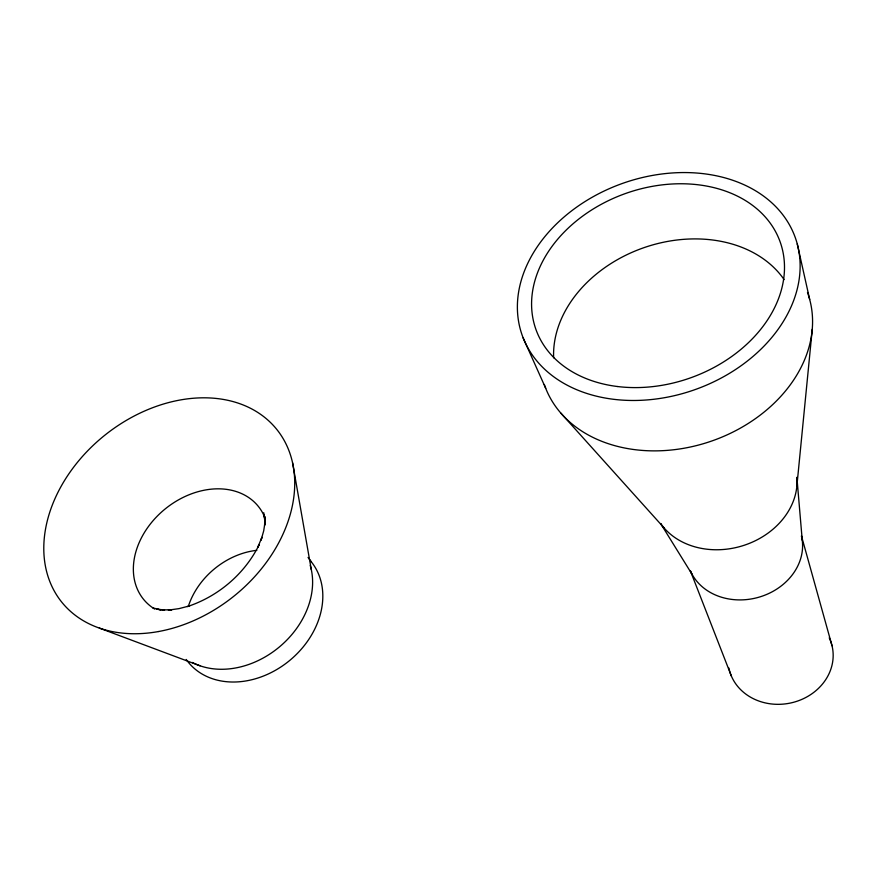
<?xml version="1.0" encoding="UTF-8"?>
<svg xmlns="http://www.w3.org/2000/svg" width="877" height="877" viewBox="0 0 877 877"><rect width="100%" height="100%" fill="white"/><g stroke="black" fill="none" stroke-linecap="round" stroke-linejoin="round"><path stroke-width="1.32" d="M796.897 485.792L812.255 329.303M261.006 540.353L263.714 530.804L265.15 521.355L264.613 525.356L264.766 516.542L264.799 520.883L263.78 512.76M261.313 539.333L261.927 537.305L257.794 547.259L259.066 544.902C244.672 573.975 218.099 596.524 187.327 606.599M189.662 605.864L178.952 608.638L168.34 610.118L171.826 609.756L161.971 609.932M164.58 609.997L156.84 609.142L161.006 609.964L152.839 607.893M99.342 628.075L200.077 665.807M560.863 413.111L664.13 527.965M308.057 557.443L311.203 561.729M692.227 574.578L660.633 523.547A73.789 60.787 -16.5 0 0 744.54 545.154A73.789 60.787 -16.5 0 0 796.985 477.943M523.141 337.897L545.724 388.325M731.33 675.948L690.276 570.598A58.386 49.331 -14.9 0 0 760.271 596.788A58.386 49.331 -14.9 0 0 801.435 535.88L832.021 645.746M263.56 514.426L265.271 520.445M264.69 518.285L265.303 520.521M797.259 243.949A145.023 109.296 -19.8 0 1 614.163 399.364A145.023 109.296 -19.8 0 1 564.843 216.323A145.023 109.296 -19.8 0 1 797.259 243.949L809.69 299.485M292.578 462.815L311.269 569.458M796.886 477.307L802.247 540.276M553.639 357.827A124.698 96.262 -19.1 0 1 644.946 247.325A124.698 96.262 -19.1 0 1 784.104 279.577M829.225 637.842A52.773 46.426 -11.1 0 1 795.286 701.797A52.773 46.426 -11.1 0 1 728.875 668.033M807.476 292.469A139.399 107.63 -19.1 0 1 711.992 440.923A139.399 107.63 -19.1 0 1 544.31 384.488M310.239 565.457A80.399 63.166 -39.5 0 1 278.809 647.434A80.399 63.166 -39.5 0 1 192.37 662.464M154.747 609.087A73.843 56.523 -39 0 1 165.019 509.066A73.843 56.523 -39 0 1 265.325 518.756M188.303 606.446A69.897 55.328 -39.7 0 1 256.851 550.328M309.504 559.734A79.379 62.848 -39.7 0 1 288.884 661.126A79.379 62.848 -39.7 0 1 186.209 659.46M617.54 386.527A129.719 97.742 -19.8 0 0 782.043 248.048A129.719 97.742 -19.8 0 0 574.512 222.506A129.719 97.742 -19.8 0 0 617.54 386.527M158.562 631.528A137.908 103.168 -38.7 0 0 282.876 438.171A137.908 103.168 -38.7 0 0 66.345 477.625A137.908 103.168 -38.7 0 0 158.562 631.528"/></g></svg>
